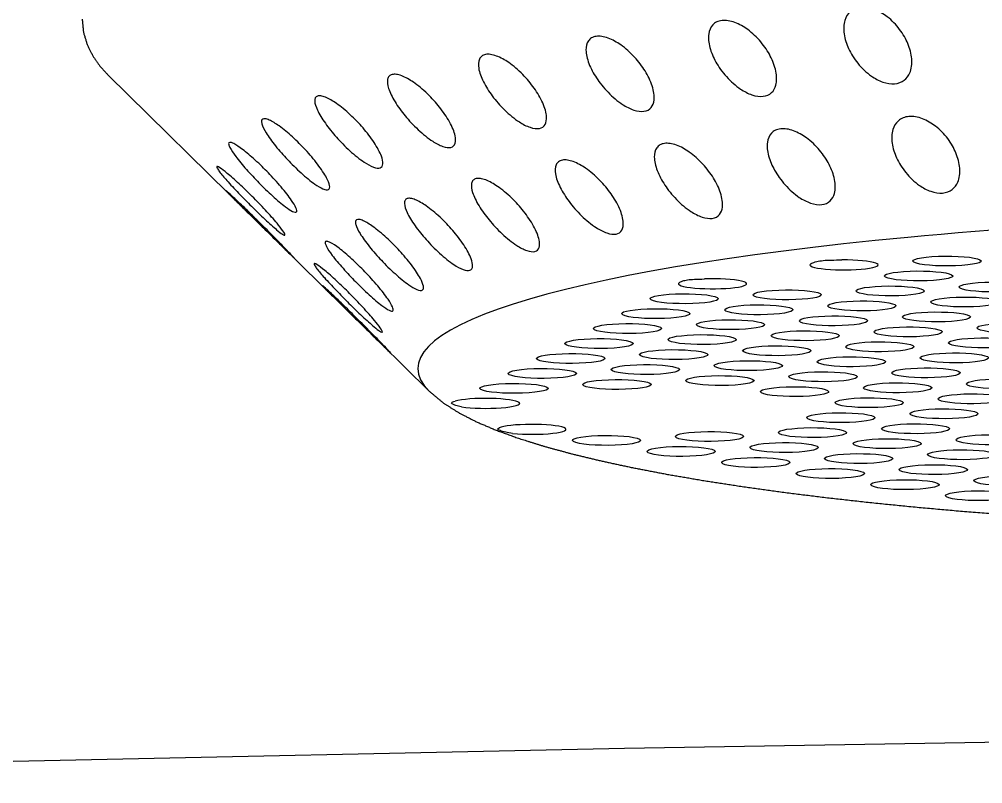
# Model space of a CAD drawing. Extents: x 398 to 509, y 623 to 780.
# Drawn here: x 440.468 to 441.754, y 699.871 to 700.891 of the extents above; entities that cross this region are included whole.
import ezdxf

# ---------------------------------------------------------------- set-up
doc = ezdxf.new("R2010")
doc.units = 0
doc.header["$MEASUREMENT"] = 0
doc.layers.add('1', color=4, linetype='Continuous')
doc.layers.add('JET', color=3, linetype='Continuous')

# ---------------------------------------------------------------- blocks, each defined once
blk = doc.blocks.new('SUCTION')
at = {"layer": '1'}
for p, q in [((-0.2826, 1.7079), (-0.1012, 1.898)), ((-0.4023, 1.5824), (-0.324, 1.6645)), ((-0.5163, 1.4629), (-0.4533, 1.5289))]:
    blk.add_line(p, q, dxfattribs=at)
blk.add_ellipse((-0.4641, 0.0518), major_axis=(-0.022, 1.427), ratio=0.145722, start_param=2.994561, end_param=6.430217, dxfattribs=at)
at = {"layer": '1', "color": 3}
for centre, start_param, end_param in [((-0.5313, 1.3876), 3.930767, 8.961115), ((-0.5107, 1.35), 0.253665, 6.53685), ((-0.565, 1.3253), 4.112585, 9.142933), ((-0.4902, 1.3125), 0.253665, 6.53685), ((-0.4697, 1.2749), 0.253665, 6.53685), ((-0.4492, 1.2374), 0.253665, 6.53685), ((-0.5782, 1.2255), 0.253665, 6.53685), ((-0.5034, 1.2127), 0.253665, 6.53685), ((-0.4286, 1.1998), 0.253665, 6.53685), ((-0.4829, 1.1751), 0.253665, 6.53685), ((-0.4081, 1.1623), 0.253665, 6.53685), ((-0.4624, 1.1376), 0.253665, 6.53685), ((-0.5914, 1.1257), 0.253665, 6.53685), ((-0.3876, 1.1247), 0.253665, 6.53685), ((-0.4418, 1.1), 0.253665, 6.53685), ((-0.5709, 1.0882), 0.253665, 6.53685), ((-0.3671, 1.0871), 3.065388, 8.095736), ((-0.4961, 1.0753), 0.253665, 6.53685), ((-0.4213, 1.0624), 0.253665, 6.53685), ((-0.4756, 1.0378), 0.253665, 6.53685), ((-0.6046, 1.0259), 0.253665, 6.53685), ((-0.4008, 1.0249), 0.253665, 6.53685), ((-0.4551, 1.0002), 0.253665, 6.53685), ((-0.5841, 0.9884), 0.253665, 6.53685), ((-0.3803, 0.9873), 0.253665, 6.53685), ((-0.5093, 0.9755), 0.253665, 6.53685), ((-0.4345, 0.9626), 0.253665, 6.53685), ((-0.5636, 0.9508), 0.253665, 6.53685), ((-0.4888, 0.9379), 0.253665, 6.53685), ((-0.6178, 0.9261), 0.253665, 6.53685), ((-0.414, 0.9251), 0.253665, 6.53685), ((-0.5431, 0.9133), 0.253665, 6.53685), ((-0.3392, 0.9122), 2.883569, 7.913917), ((-0.5973, 0.8886), 0.253665, 6.53685), ((-0.4683, 0.9004), 0.253665, 6.53685), ((-0.5225, 0.8757), 0.253665, 6.53685), ((-0.3935, 0.8875), 0.253665, 6.53685), ((-0.4477, 0.8628), 0.253665, 6.53685), ((-0.5768, 0.851), 0.253665, 6.53685), ((-0.373, 0.85), 0.253665, 6.53685), ((-0.502, 0.8381), 0.253665, 6.53685), ((-0.6311, 0.8263), 0.253665, 6.53685), ((-0.4272, 0.8253), 0.253665, 6.53685), ((-0.5563, 0.8134), 0.253665, 6.53685), ((-0.3524, 0.8124), 0.253665, 6.53685), ((-0.4815, 0.8006), 0.253665, 6.53685), ((-0.6105, 0.7888), 0.253665, 6.53685), ((-0.4067, 0.7877), 0.253665, 6.53685), ((-0.5357, 0.7759), 0.253665, 6.53685), ((-0.3319, 0.7749), 0.253665, 6.53685), ((-0.461, 0.763), 0.253665, 6.53685), ((-0.59, 0.7512), 0.253665, 6.53685), ((-0.3862, 0.7502), 0.253665, 6.53685), ((-0.5152, 0.7383), 0.253665, 6.53685), ((-0.6443, 0.7265), 0.253665, 6.53685), ((-0.4404, 0.7255), 0.253665, 6.53685), ((-0.5695, 0.7136), 0.253665, 6.53685), ((-0.3656, 0.7126), 0.253665, 6.53685), ((-0.4947, 0.7008), 0.253665, 6.53685), ((-0.6237, 0.6889), 0.253665, 6.53685), ((-0.4199, 0.6879), 0.253665, 6.53685)]:
    blk.add_ellipse(centre, major_axis=(0.0007, -0.0455), ratio=0.145722, start_param=start_param, end_param=end_param, dxfattribs=at)
at = {"layer": '1'}
for points in [[(-0.0272, 1.9337), (-0.0449, 1.9317), (-0.0614, 1.9264), (-0.0763, 1.9186), (-0.0895, 1.909), (-0.1012, 1.898)], [(-0.5163, 1.4629), (-0.5315, 1.4441), (-0.5446, 1.4227), (-0.5564, 1.3987), (-0.5673, 1.3717), (-0.5776, 1.3416), (-0.5874, 1.3084), (-0.5967, 1.272), (-0.6056, 1.2324), (-0.6141, 1.1898), (-0.6221, 1.1442), (-0.6297, 1.0957), (-0.6368, 1.0443), (-0.6435, 0.9903), (-0.6497, 0.9337), (-0.6554, 0.8747), (-0.6606, 0.8135), (-0.6653, 0.7502), (-0.6695, 0.685), (-0.6731, 0.6181), (-0.6762, 0.5496)]]:
    blk.add_open_spline(points, degree=1, dxfattribs=at)
at = {"layer": '1', "color": 3}
for points, knots in [([(-0.2732, 1.704), (-0.2678, 1.7095), (-0.2619, 1.7156), (-0.2501, 1.7272), (-0.2443, 1.7328), (-0.2352, 1.7411), (-0.231, 1.7448), (-0.2262, 1.7485), (-0.2248, 1.7495), (-0.2226, 1.7508), (-0.2218, 1.7512), (-0.2209, 1.7511), (-0.2207, 1.7508), (-0.2211, 1.7494), (-0.2216, 1.7484), (-0.224, 1.7445), (-0.2267, 1.7408), (-0.2335, 1.7323), (-0.2383, 1.7268), (-0.2488, 1.7151), (-0.2545, 1.709), (-0.2656, 1.6976), (-0.2719, 1.6913), (-0.2842, 1.6795), (-0.2902, 1.674), (-0.2989, 1.6666), (-0.3024, 1.6637), (-0.3078, 1.6598), (-0.3097, 1.6587), (-0.3114, 1.6588), (-0.3111, 1.6599), (-0.3086, 1.664), (-0.3065, 1.6669), (-0.3003, 1.6744), (-0.2955, 1.68), (-0.2847, 1.6918), (-0.2788, 1.6981), (-0.2732, 1.704)], [0, 0, 0, 0, 0.0233552, 0.0233552, 0.0467103, 0.0467103, 0.0658795, 0.0658795, 0.0754641, 0.0754641, 0.0850487, 0.0850487, 0.0946332, 0.0946332, 0.1042178, 0.1042178, 0.123387, 0.123387, 0.1467421, 0.1467421, 0.1700973, 0.1700973, 0.1945396, 0.1945396, 0.2189818, 0.2189818, 0.2355966, 0.2355966, 0.2522113, 0.2522113, 0.2688261, 0.2688261, 0.2854408, 0.2854408, 0.3098831, 0.3098831, 0.3343253, 0.3343253, 0.3343253, 0.3343253]), ([(-0.3042, 1.6852), (-0.299, 1.6907), (-0.2931, 1.6968), (-0.2816, 1.7089), (-0.2759, 1.7149), (-0.2669, 1.7242), (-0.2629, 1.7285), (-0.2581, 1.7333), (-0.2568, 1.7347), (-0.2546, 1.7368), (-0.2539, 1.7376), (-0.2529, 1.7384), (-0.2528, 1.7384), (-0.2532, 1.7378), (-0.2537, 1.7372), (-0.256, 1.7345), (-0.2587, 1.7315), (-0.2653, 1.7241), (-0.27, 1.719), (-0.2803, 1.708), (-0.2859, 1.7021), (-0.2968, 1.6907), (-0.303, 1.6843), (-0.3151, 1.6719), (-0.321, 1.6659), (-0.3295, 1.6574), (-0.3329, 1.654), (-0.3382, 1.6488), (-0.3401, 1.647), (-0.3417, 1.6456), (-0.3414, 1.646), (-0.339, 1.6486), (-0.3369, 1.6509), (-0.3309, 1.6573), (-0.3261, 1.6623), (-0.3155, 1.6734), (-0.3097, 1.6794), (-0.3042, 1.6852)], [0, 0, 0, 0, 0.0233552, 0.0233552, 0.0467103, 0.0467103, 0.0658795, 0.0658795, 0.0754641, 0.0754641, 0.0850487, 0.0850487, 0.0946332, 0.0946332, 0.1042178, 0.1042178, 0.123387, 0.123387, 0.1467421, 0.1467421, 0.1700973, 0.1700973, 0.1945396, 0.1945396, 0.2189818, 0.2189818, 0.2355966, 0.2355966, 0.2522113, 0.2522113, 0.2688261, 0.2688261, 0.2854408, 0.2854408, 0.3098831, 0.3098831, 0.3343253, 0.3343253, 0.3343253, 0.3343253]), ([(-0.2416, 1.6945), (-0.2362, 1.7001), (-0.2301, 1.706), (-0.2181, 1.7169), (-0.2122, 1.722), (-0.2029, 1.7292), (-0.1987, 1.7322), (-0.1938, 1.7348), (-0.1923, 1.7354), (-0.1901, 1.7359), (-0.1893, 1.7358), (-0.1884, 1.7349), (-0.1883, 1.7341), (-0.1886, 1.7319), (-0.1892, 1.7305), (-0.1916, 1.7256), (-0.1944, 1.7213), (-0.2014, 1.7119), (-0.2062, 1.7059), (-0.217, 1.6938), (-0.2228, 1.6876), (-0.2341, 1.6764), (-0.2405, 1.6703), (-0.2531, 1.6593), (-0.2592, 1.6544), (-0.268, 1.6482), (-0.2715, 1.6459), (-0.2771, 1.6434), (-0.279, 1.6431), (-0.2806, 1.6446), (-0.2804, 1.6464), (-0.2778, 1.6518), (-0.2756, 1.6552), (-0.2693, 1.6638), (-0.2644, 1.6699), (-0.2534, 1.6823), (-0.2473, 1.6887), (-0.2416, 1.6945)], [0, 0, 0, 0, 0.0233552, 0.0233552, 0.0467103, 0.0467103, 0.0658795, 0.0658795, 0.0754641, 0.0754641, 0.0850487, 0.0850487, 0.0946332, 0.0946332, 0.1042178, 0.1042178, 0.123387, 0.123387, 0.1467421, 0.1467421, 0.1700973, 0.1700973, 0.1945396, 0.1945396, 0.2189818, 0.2189818, 0.2355966, 0.2355966, 0.2522113, 0.2522113, 0.2688261, 0.2688261, 0.2854408, 0.2854408, 0.3098831, 0.3098831, 0.3343253, 0.3343253, 0.3343253, 0.3343253]), ([(-0.2101, 1.657), (-0.2045, 1.6625), (-0.1983, 1.6681), (-0.1861, 1.6782), (-0.1801, 1.6827), (-0.1707, 1.6886), (-0.1664, 1.6909), (-0.1614, 1.6923), (-0.16, 1.6925), (-0.1578, 1.6922), (-0.157, 1.6917), (-0.1561, 1.69), (-0.1559, 1.6888), (-0.1564, 1.6858), (-0.1569, 1.684), (-0.1594, 1.6781), (-0.1623, 1.6733), (-0.1694, 1.6631), (-0.1744, 1.6568), (-0.1854, 1.6444), (-0.1913, 1.6383), (-0.2028, 1.6274), (-0.2094, 1.6217), (-0.2221, 1.6117), (-0.2284, 1.6074), (-0.2373, 1.6025), (-0.2409, 1.6009), (-0.2465, 1.5997), (-0.2484, 1.6002), (-0.25, 1.6031), (-0.2497, 1.6057), (-0.2471, 1.6122), (-0.2448, 1.6162), (-0.2384, 1.6257), (-0.2333, 1.6321), (-0.2221, 1.645), (-0.2159, 1.6514), (-0.2101, 1.657)], [0, 0, 0, 0, 0.0233552, 0.0233552, 0.0467103, 0.0467103, 0.0658795, 0.0658795, 0.0754641, 0.0754641, 0.0850487, 0.0850487, 0.0946332, 0.0946332, 0.1042178, 0.1042178, 0.123387, 0.123387, 0.1467421, 0.1467421, 0.1700973, 0.1700973, 0.1945396, 0.1945396, 0.2189818, 0.2189818, 0.2355966, 0.2355966, 0.2522113, 0.2522113, 0.2688261, 0.2688261, 0.2854408, 0.2854408, 0.3098831, 0.3098831, 0.3343253, 0.3343253, 0.3343253, 0.3343253]), ([(-0.1791, 1.5922), (-0.1735, 1.5974), (-0.1671, 1.6026), (-0.1548, 1.6117), (-0.1487, 1.6155), (-0.1391, 1.6201), (-0.1348, 1.6216), (-0.1298, 1.6219), (-0.1284, 1.6216), (-0.1261, 1.6205), (-0.1253, 1.6195), (-0.1244, 1.6171), (-0.1243, 1.6155), (-0.1248, 1.6118), (-0.1254, 1.6097), (-0.128, 1.6029), (-0.131, 1.5977), (-0.1383, 1.5868), (-0.1434, 1.5803), (-0.1546, 1.5679), (-0.1607, 1.5619), (-0.1724, 1.5515), (-0.179, 1.5462), (-0.192, 1.5374), (-0.1983, 1.5339), (-0.2073, 1.5303), (-0.211, 1.5294), (-0.2165, 1.5297), (-0.2185, 1.5309), (-0.22, 1.5352), (-0.2197, 1.5384), (-0.217, 1.546), (-0.2146, 1.5504), (-0.208, 1.5607), (-0.2028, 1.5674), (-0.1913, 1.5804), (-0.1851, 1.5867), (-0.1791, 1.5922)], [0, 0, 0, 0, 0.0233552, 0.0233552, 0.0467103, 0.0467103, 0.0658795, 0.0658795, 0.0754641, 0.0754641, 0.0850487, 0.0850487, 0.0946332, 0.0946332, 0.1042178, 0.1042178, 0.123387, 0.123387, 0.1467421, 0.1467421, 0.1700973, 0.1700973, 0.1945396, 0.1945396, 0.2189818, 0.2189818, 0.2355966, 0.2355966, 0.2522113, 0.2522113, 0.2688261, 0.2688261, 0.2854408, 0.2854408, 0.3098831, 0.3098831, 0.3343253, 0.3343253, 0.3343253, 0.3343253]), ([(-0.4293, 1.5541), (-0.424, 1.5596), (-0.4181, 1.5658), (-0.4066, 1.5779), (-0.4009, 1.5839), (-0.3919, 1.5932), (-0.3879, 1.5975), (-0.3831, 1.6023), (-0.3818, 1.6037), (-0.3796, 1.6058), (-0.3788, 1.6066), (-0.3779, 1.6074), (-0.3778, 1.6074), (-0.3781, 1.6069), (-0.3786, 1.6062), (-0.381, 1.6035), (-0.3837, 1.6005), (-0.3903, 1.5931), (-0.395, 1.588), (-0.4053, 1.577), (-0.411, 1.571), (-0.4218, 1.5597), (-0.428, 1.5533), (-0.4401, 1.5409), (-0.446, 1.5349), (-0.4545, 1.5264), (-0.4579, 1.523), (-0.4632, 1.5178), (-0.4651, 1.516), (-0.4667, 1.5146), (-0.4664, 1.515), (-0.464, 1.5177), (-0.4619, 1.5199), (-0.4559, 1.5263), (-0.4511, 1.5313), (-0.4405, 1.5423), (-0.4347, 1.5484), (-0.4293, 1.5541)], [0, 0, 0, 0, 0.023389, 0.023389, 0.0467779, 0.0467779, 0.0659746, 0.0659746, 0.0755729, 0.0755729, 0.0851712, 0.0851712, 0.0947696, 0.0947696, 0.1043679, 0.1043679, 0.1235645, 0.1235645, 0.1469535, 0.1469535, 0.1703425, 0.1703425, 0.1947513, 0.1947513, 0.2191601, 0.2191601, 0.2357472, 0.2357472, 0.2523342, 0.2523342, 0.2689213, 0.2689213, 0.2855084, 0.2855084, 0.3099172, 0.3099172, 0.334326, 0.334326, 0.334326, 0.334326]), ([(-0.4007, 1.5719), (-0.3953, 1.5775), (-0.3893, 1.5835), (-0.3776, 1.5952), (-0.3718, 1.6007), (-0.3626, 1.6091), (-0.3585, 1.6128), (-0.3536, 1.6166), (-0.3522, 1.6175), (-0.35, 1.6189), (-0.3492, 1.6192), (-0.3483, 1.6192), (-0.3482, 1.6188), (-0.3485, 1.6174), (-0.349, 1.6164), (-0.3514, 1.6125), (-0.3541, 1.6088), (-0.361, 1.6003), (-0.3658, 1.5947), (-0.3763, 1.583), (-0.382, 1.5769), (-0.3931, 1.5655), (-0.3994, 1.5593), (-0.4117, 1.5475), (-0.4177, 1.542), (-0.4264, 1.5346), (-0.4298, 1.5317), (-0.4353, 1.5278), (-0.4372, 1.5268), (-0.4388, 1.5268), (-0.4385, 1.528), (-0.4361, 1.532), (-0.4339, 1.5349), (-0.4278, 1.5424), (-0.4229, 1.5479), (-0.4122, 1.5598), (-0.4063, 1.5661), (-0.4007, 1.5719)], [0, 0, 0, 0, 0.023389, 0.023389, 0.0467779, 0.0467779, 0.0659746, 0.0659746, 0.0755729, 0.0755729, 0.0851712, 0.0851712, 0.0947696, 0.0947696, 0.1043679, 0.1043679, 0.1235645, 0.1235645, 0.1469535, 0.1469535, 0.1703425, 0.1703425, 0.1947513, 0.1947513, 0.2191601, 0.2191601, 0.2357472, 0.2357472, 0.2523342, 0.2523342, 0.2689213, 0.2689213, 0.2855084, 0.2855084, 0.3099172, 0.3099172, 0.334326, 0.334326, 0.334326, 0.334326]), ([(-0.3716, 1.5637), (-0.3661, 1.5692), (-0.36, 1.5751), (-0.3481, 1.5861), (-0.3422, 1.5912), (-0.3328, 1.5984), (-0.3286, 1.6014), (-0.3237, 1.604), (-0.3223, 1.6046), (-0.3201, 1.6051), (-0.3193, 1.605), (-0.3183, 1.6042), (-0.3182, 1.6034), (-0.3186, 1.6012), (-0.3191, 1.5997), (-0.3215, 1.5948), (-0.3243, 1.5905), (-0.3313, 1.581), (-0.3362, 1.5751), (-0.3469, 1.5629), (-0.3528, 1.5568), (-0.364, 1.5455), (-0.3705, 1.5395), (-0.383, 1.5285), (-0.3891, 1.5236), (-0.3979, 1.5174), (-0.4015, 1.5151), (-0.407, 1.5126), (-0.4089, 1.5123), (-0.4106, 1.5138), (-0.4103, 1.5157), (-0.4078, 1.521), (-0.4055, 1.5244), (-0.3993, 1.533), (-0.3943, 1.539), (-0.3833, 1.5515), (-0.3773, 1.5579), (-0.3716, 1.5637)], [0, 0, 0, 0, 0.023389, 0.023389, 0.0467779, 0.0467779, 0.0659746, 0.0659746, 0.0755729, 0.0755729, 0.0851712, 0.0851712, 0.0947696, 0.0947696, 0.1043679, 0.1043679, 0.1235645, 0.1235645, 0.1469535, 0.1469535, 0.1703425, 0.1703425, 0.1947513, 0.1947513, 0.2191601, 0.2191601, 0.2357472, 0.2357472, 0.2523342, 0.2523342, 0.2689213, 0.2689213, 0.2855084, 0.2855084, 0.3099172, 0.3099172, 0.334326, 0.334326, 0.334326, 0.334326]), ([(-0.3426, 1.5296), (-0.337, 1.535), (-0.3308, 1.5407), (-0.3186, 1.5508), (-0.3126, 1.5553), (-0.3031, 1.5613), (-0.2988, 1.5635), (-0.2939, 1.565), (-0.2924, 1.5652), (-0.2902, 1.5648), (-0.2894, 1.5643), (-0.2885, 1.5626), (-0.2883, 1.5614), (-0.2888, 1.5585), (-0.2893, 1.5567), (-0.2918, 1.5507), (-0.2947, 1.5459), (-0.3019, 1.5357), (-0.3069, 1.5294), (-0.3178, 1.517), (-0.3238, 1.5109), (-0.3353, 1.5), (-0.3418, 1.4943), (-0.3546, 1.4843), (-0.3608, 1.48), (-0.3697, 1.4751), (-0.3733, 1.4735), (-0.3789, 1.4724), (-0.3808, 1.4729), (-0.3824, 1.4758), (-0.3821, 1.4783), (-0.3795, 1.4849), (-0.3772, 1.4888), (-0.3708, 1.4983), (-0.3657, 1.5047), (-0.3545, 1.5175), (-0.3484, 1.5239), (-0.3426, 1.5296)], [0, 0, 0, 0, 0.023389, 0.023389, 0.0467779, 0.0467779, 0.0659746, 0.0659746, 0.0755729, 0.0755729, 0.0851712, 0.0851712, 0.0947696, 0.0947696, 0.1043679, 0.1043679, 0.1235645, 0.1235645, 0.1469535, 0.1469535, 0.1703425, 0.1703425, 0.1947513, 0.1947513, 0.2191601, 0.2191601, 0.2357472, 0.2357472, 0.2523342, 0.2523342, 0.2689213, 0.2689213, 0.2855084, 0.2855084, 0.3099172, 0.3099172, 0.334326, 0.334326, 0.334326, 0.334326]), ([(-0.1493, 1.501), (-0.1435, 1.5059), (-0.1371, 1.5107), (-0.1245, 1.5186), (-0.1184, 1.5217), (-0.1087, 1.5249), (-0.1043, 1.5256), (-0.0993, 1.5246), (-0.0979, 1.524), (-0.0957, 1.522), (-0.0949, 1.5207), (-0.0941, 1.5174), (-0.094, 1.5155), (-0.0945, 1.5112), (-0.0951, 1.5088), (-0.0979, 1.5012), (-0.101, 1.4956), (-0.1085, 1.4842), (-0.1137, 1.4777), (-0.1251, 1.4655), (-0.1313, 1.4598), (-0.1432, 1.4501), (-0.1499, 1.4453), (-0.1631, 1.4377), (-0.1695, 1.435), (-0.1786, 1.4329), (-0.1822, 1.4327), (-0.1878, 1.4344), (-0.1898, 1.4363), (-0.1912, 1.4419), (-0.1908, 1.4457), (-0.188, 1.4543), (-0.1855, 1.4591), (-0.1787, 1.47), (-0.1734, 1.4768), (-0.1617, 1.4897), (-0.1553, 1.4958), (-0.1493, 1.501)], [0, 0, 0, 0, 0.0233552, 0.0233552, 0.0467103, 0.0467103, 0.0658795, 0.0658795, 0.0754641, 0.0754641, 0.0850487, 0.0850487, 0.0946332, 0.0946332, 0.1042178, 0.1042178, 0.123387, 0.123387, 0.1467421, 0.1467421, 0.1700973, 0.1700973, 0.1945396, 0.1945396, 0.2189818, 0.2189818, 0.2355966, 0.2355966, 0.2522113, 0.2522113, 0.2688261, 0.2688261, 0.2854408, 0.2854408, 0.3098831, 0.3098831, 0.3343253, 0.3343253, 0.3343253, 0.3343253]), ([(-0.314, 1.4703), (-0.3083, 1.4755), (-0.302, 1.4808), (-0.2896, 1.4899), (-0.2835, 1.4937), (-0.274, 1.4983), (-0.2696, 1.4998), (-0.2646, 1.5001), (-0.2632, 1.4998), (-0.261, 1.4987), (-0.2602, 1.4977), (-0.2593, 1.4953), (-0.2592, 1.4937), (-0.2596, 1.49), (-0.2602, 1.4879), (-0.2629, 1.4811), (-0.2658, 1.4758), (-0.2731, 1.4649), (-0.2783, 1.4584), (-0.2895, 1.446), (-0.2955, 1.44), (-0.3072, 1.4297), (-0.3139, 1.4244), (-0.3268, 1.4156), (-0.3332, 1.412), (-0.3422, 1.4085), (-0.3458, 1.4076), (-0.3514, 1.4079), (-0.3533, 1.4091), (-0.3549, 1.4134), (-0.3545, 1.4166), (-0.3518, 1.4242), (-0.3494, 1.4286), (-0.3428, 1.4389), (-0.3377, 1.4455), (-0.3262, 1.4585), (-0.3199, 1.4648), (-0.314, 1.4703)], [0, 0, 0, 0, 0.023389, 0.023389, 0.0467779, 0.0467779, 0.0659746, 0.0659746, 0.0755729, 0.0755729, 0.0851712, 0.0851712, 0.0947696, 0.0947696, 0.1043679, 0.1043679, 0.1235645, 0.1235645, 0.1469535, 0.1469535, 0.1703425, 0.1703425, 0.1947513, 0.1947513, 0.2191601, 0.2191601, 0.2357472, 0.2357472, 0.2523342, 0.2523342, 0.2689213, 0.2689213, 0.2855084, 0.2855084, 0.3099172, 0.3099172, 0.334326, 0.334326, 0.334326, 0.334326]), ([(-0.5365, 1.4196), (-0.5361, 1.4225), (-0.5355, 1.425), (-0.5341, 1.4295), (-0.5332, 1.4313), (-0.5318, 1.4332), (-0.5312, 1.4333), (-0.5301, 1.4321), (-0.5296, 1.4306), (-0.5289, 1.4283)], [-0.10334717, -0.10334717, -0.10334717, -0.10334717, -0.09099542, -0.09099542, -0.07615637, -0.07615637, -0.06155718, -0.06155718, -0.04630625, -0.04630625, -0.04630625, -0.04630625]), ([(-0.2865, 1.3867), (-0.2807, 1.3916), (-0.2743, 1.3964), (-0.2617, 1.4044), (-0.2556, 1.4075), (-0.2459, 1.4107), (-0.2415, 1.4114), (-0.2365, 1.4104), (-0.2351, 1.4098), (-0.2329, 1.4078), (-0.2321, 1.4065), (-0.2312, 1.4032), (-0.2311, 1.4013), (-0.2317, 1.397), (-0.2323, 1.3946), (-0.2351, 1.387), (-0.2381, 1.3814), (-0.2457, 1.37), (-0.2509, 1.3634), (-0.2623, 1.3512), (-0.2685, 1.3455), (-0.2804, 1.3358), (-0.2872, 1.331), (-0.3003, 1.3235), (-0.3067, 1.3208), (-0.3158, 1.3187), (-0.3194, 1.3185), (-0.325, 1.3202), (-0.3269, 1.3221), (-0.3284, 1.3277), (-0.328, 1.3315), (-0.3251, 1.3401), (-0.3227, 1.3449), (-0.3159, 1.3557), (-0.3106, 1.3625), (-0.2989, 1.3755), (-0.2925, 1.3816), (-0.2865, 1.3867)], [0, 0, 0, 0, 0.023389, 0.023389, 0.0467779, 0.0467779, 0.0659746, 0.0659746, 0.0755729, 0.0755729, 0.0851712, 0.0851712, 0.0947696, 0.0947696, 0.1043679, 0.1043679, 0.1235645, 0.1235645, 0.1469535, 0.1469535, 0.1703425, 0.1703425, 0.1947513, 0.1947513, 0.2191601, 0.2191601, 0.2357472, 0.2357472, 0.2523342, 0.2523342, 0.2689213, 0.2689213, 0.2855084, 0.2855084, 0.3099172, 0.3099172, 0.334326, 0.334326, 0.334326, 0.334326]), ([(-0.121, 1.385), (-0.1151, 1.3895), (-0.1086, 1.3938), (-0.0959, 1.4004), (-0.0897, 1.4027), (-0.0799, 1.4045), (-0.0756, 1.4044), (-0.0706, 1.4022), (-0.0692, 1.4012), (-0.067, 1.3984), (-0.0662, 1.3967), (-0.0654, 1.3928), (-0.0654, 1.3906), (-0.066, 1.3856), (-0.0667, 1.383), (-0.0696, 1.3748), (-0.0727, 1.3689), (-0.0805, 1.3573), (-0.0858, 1.3508), (-0.0975, 1.3389), (-0.1038, 1.3336), (-0.1159, 1.3247), (-0.1227, 1.3205), (-0.136, 1.3144), (-0.1424, 1.3125), (-0.1516, 1.3119), (-0.1552, 1.3124), (-0.1608, 1.3155), (-0.1627, 1.3181), (-0.1641, 1.3249), (-0.1636, 1.3293), (-0.1606, 1.3387), (-0.158, 1.3437), (-0.151, 1.355), (-0.1456, 1.3618), (-0.1336, 1.3745), (-0.1271, 1.3803), (-0.121, 1.385)], [0, 0, 0, 0, 0.0233552, 0.0233552, 0.0467103, 0.0467103, 0.0658795, 0.0658795, 0.0754641, 0.0754641, 0.0850487, 0.0850487, 0.0946332, 0.0946332, 0.1042178, 0.1042178, 0.123387, 0.123387, 0.1467421, 0.1467421, 0.1700973, 0.1700973, 0.1945396, 0.1945396, 0.2189818, 0.2189818, 0.2355966, 0.2355966, 0.2522113, 0.2522113, 0.2688261, 0.2688261, 0.2854408, 0.2854408, 0.3098831, 0.3098831, 0.3343253, 0.3343253, 0.3343253, 0.3343253]), ([(-0.5709, 1.3509), (-0.5706, 1.3543), (-0.5701, 1.3574), (-0.5688, 1.3633), (-0.568, 1.3658), (-0.5667, 1.3695), (-0.5661, 1.3705), (-0.5651, 1.371), (-0.5646, 1.3705), (-0.5638, 1.3691)], [-0.10334717, -0.10334717, -0.10334717, -0.10334717, -0.09099542, -0.09099542, -0.07615637, -0.07615637, -0.06155718, -0.06155718, -0.04630625, -0.04630625, -0.04630625, -0.04630625]), ([(-0.2604, 1.2803), (-0.2545, 1.2848), (-0.248, 1.2891), (-0.2353, 1.2957), (-0.2291, 1.2981), (-0.2193, 1.2998), (-0.215, 1.2997), (-0.2099, 1.2976), (-0.2085, 1.2965), (-0.2064, 1.2938), (-0.2056, 1.2921), (-0.2048, 1.2881), (-0.2048, 1.2859), (-0.2054, 1.281), (-0.206, 1.2783), (-0.2089, 1.2701), (-0.2121, 1.2642), (-0.2199, 1.2526), (-0.2252, 1.2461), (-0.2369, 1.2342), (-0.2432, 1.2288), (-0.2553, 1.22), (-0.2621, 1.2158), (-0.2754, 1.2098), (-0.2818, 1.2079), (-0.291, 1.2073), (-0.2946, 1.2077), (-0.3002, 1.2108), (-0.3021, 1.2135), (-0.3034, 1.2202), (-0.303, 1.2246), (-0.2999, 1.234), (-0.2974, 1.239), (-0.2904, 1.2503), (-0.285, 1.2571), (-0.273, 1.2698), (-0.2665, 1.2756), (-0.2604, 1.2803)], [0, 0, 0, 0, 0.023389, 0.023389, 0.0467779, 0.0467779, 0.0659746, 0.0659746, 0.0755729, 0.0755729, 0.0851712, 0.0851712, 0.0947696, 0.0947696, 0.1043679, 0.1043679, 0.1235645, 0.1235645, 0.1469535, 0.1469535, 0.1703425, 0.1703425, 0.1947513, 0.1947513, 0.2191601, 0.2191601, 0.2357472, 0.2357472, 0.2523342, 0.2523342, 0.2689213, 0.2689213, 0.2855084, 0.2855084, 0.3099172, 0.3099172, 0.334326, 0.334326, 0.334326, 0.334326]), ([(-0.0948, 1.2463), (-0.0889, 1.2504), (-0.0823, 1.2541), (-0.0694, 1.2593), (-0.0632, 1.2608), (-0.0534, 1.261), (-0.049, 1.2601), (-0.044, 1.2568), (-0.0426, 1.2554), (-0.0405, 1.2519), (-0.0398, 1.2498), (-0.0391, 1.2453), (-0.0391, 1.2428), (-0.0398, 1.2374), (-0.0405, 1.2345), (-0.0435, 1.2258), (-0.0468, 1.2198), (-0.0548, 1.2081), (-0.0603, 1.2017), (-0.0721, 1.1904), (-0.0785, 1.1855), (-0.0908, 1.1776), (-0.0977, 1.1741), (-0.1111, 1.1696), (-0.1176, 1.1685), (-0.1268, 1.1694), (-0.1304, 1.1706), (-0.1359, 1.175), (-0.1378, 1.1783), (-0.139, 1.1862), (-0.1385, 1.191), (-0.1353, 1.201), (-0.1326, 1.2063), (-0.1254, 1.2177), (-0.1199, 1.2245), (-0.1077, 1.2367), (-0.101, 1.2421), (-0.0948, 1.2463)], [0, 0, 0, 0, 0.0233552, 0.0233552, 0.0467103, 0.0467103, 0.0658795, 0.0658795, 0.0754641, 0.0754641, 0.0850487, 0.0850487, 0.0946332, 0.0946332, 0.1042178, 0.1042178, 0.123387, 0.123387, 0.1467421, 0.1467421, 0.1700973, 0.1700973, 0.1945396, 0.1945396, 0.2189818, 0.2189818, 0.2355966, 0.2355966, 0.2522113, 0.2522113, 0.2688261, 0.2688261, 0.2854408, 0.2854408, 0.3098831, 0.3098831, 0.3343253, 0.3343253, 0.3343253, 0.3343253]), ([(-0.2363, 1.1529), (-0.2303, 1.157), (-0.2237, 1.1607), (-0.2108, 1.1659), (-0.2046, 1.1674), (-0.1948, 1.1676), (-0.1904, 1.1668), (-0.1854, 1.1634), (-0.184, 1.162), (-0.1819, 1.1585), (-0.1812, 1.1565), (-0.1805, 1.1519), (-0.1805, 1.1494), (-0.1812, 1.144), (-0.1819, 1.1411), (-0.1849, 1.1324), (-0.1882, 1.1263), (-0.1962, 1.1146), (-0.2017, 1.1083), (-0.2136, 1.097), (-0.22, 1.092), (-0.2322, 1.0842), (-0.2391, 1.0807), (-0.2525, 1.0762), (-0.259, 1.0751), (-0.2682, 1.076), (-0.2718, 1.0772), (-0.2773, 1.0816), (-0.2792, 1.0849), (-0.2804, 1.0928), (-0.2799, 1.0976), (-0.2767, 1.1076), (-0.274, 1.1129), (-0.2668, 1.1243), (-0.2613, 1.1311), (-0.2491, 1.1433), (-0.2425, 1.1487), (-0.2363, 1.1529)], [0, 0, 0, 0, 0.023389, 0.023389, 0.0467779, 0.0467779, 0.0659746, 0.0659746, 0.0755729, 0.0755729, 0.0851712, 0.0851712, 0.0947696, 0.0947696, 0.1043679, 0.1043679, 0.1235645, 0.1235645, 0.1469535, 0.1469535, 0.1703425, 0.1703425, 0.1947513, 0.1947513, 0.2191601, 0.2191601, 0.2357472, 0.2357472, 0.2523342, 0.2523342, 0.2689213, 0.2689213, 0.2855084, 0.2855084, 0.3099172, 0.3099172, 0.334326, 0.334326, 0.334326, 0.334326]), ([(-0.3672, 1.1325), (-0.367, 1.1324), (-0.3667, 1.1321), (-0.3656, 1.1309), (-0.3647, 1.1293), (-0.3633, 1.1253), (-0.3628, 1.1231), (-0.3619, 1.1178), (-0.3616, 1.1148), (-0.3612, 1.1073), (-0.361, 1.1028), (-0.3608, 1.0981)], [-0.10333581, -0.10333581, -0.10333581, -0.10333581, -0.09774084, -0.09774084, -0.08402044, -0.08402044, -0.07264257, -0.07264257, -0.06085918, -0.06085918, -0.04630941, -0.04630941, -0.04630941, -0.04630941]), ([(-0.0712, 1.0873), (-0.0651, 1.0908), (-0.0585, 1.0938), (-0.0455, 1.0975), (-0.0392, 1.0982), (-0.0294, 1.0969), (-0.0251, 1.0952), (-0.0202, 1.0908), (-0.0188, 1.089), (-0.0167, 1.0849), (-0.0161, 1.0825), (-0.0154, 1.0774), (-0.0155, 1.0747), (-0.0163, 1.0689), (-0.017, 1.0658), (-0.0203, 1.0568), (-0.0236, 1.0507), (-0.0318, 1.0391), (-0.0374, 1.033), (-0.0495, 1.0225), (-0.056, 1.0181), (-0.0684, 1.0114), (-0.0754, 1.0086), (-0.0889, 1.0056), (-0.0954, 1.0055), (-0.1046, 1.0078), (-0.1082, 1.0096), (-0.1136, 1.0153), (-0.1154, 1.0192), (-0.1165, 1.028), (-0.1159, 1.0333), (-0.1125, 1.0438), (-0.1098, 1.0491), (-0.1023, 1.0606), (-0.0966, 1.0672), (-0.0842, 1.0787), (-0.0775, 1.0836), (-0.0712, 1.0873)], [0, 0, 0, 0, 0.0233552, 0.0233552, 0.0467103, 0.0467103, 0.0658795, 0.0658795, 0.0754641, 0.0754641, 0.0850487, 0.0850487, 0.0946332, 0.0946332, 0.1042178, 0.1042178, 0.123387, 0.123387, 0.1467421, 0.1467421, 0.1700973, 0.1700973, 0.1945396, 0.1945396, 0.2189818, 0.2189818, 0.2355966, 0.2355966, 0.2522113, 0.2522113, 0.2688261, 0.2688261, 0.2854408, 0.2854408, 0.3098831, 0.3098831, 0.3343253, 0.3343253, 0.3343253, 0.3343253]), ([(-0.2144, 1.0067), (-0.2084, 1.0102), (-0.2017, 1.0133), (-0.1888, 1.017), (-0.1825, 1.0176), (-0.1727, 1.0164), (-0.1683, 1.0147), (-0.1634, 1.0103), (-0.162, 1.0085), (-0.16, 1.0044), (-0.1593, 1.002), (-0.1586, 0.9969), (-0.1587, 0.9941), (-0.1595, 0.9883), (-0.1602, 0.9853), (-0.1635, 0.9762), (-0.1669, 0.9701), (-0.175, 0.9585), (-0.1807, 0.9524), (-0.1928, 0.9419), (-0.1993, 0.9375), (-0.2117, 0.9308), (-0.2187, 0.928), (-0.2321, 0.9251), (-0.2386, 0.925), (-0.2478, 0.9273), (-0.2514, 0.9291), (-0.2568, 0.9348), (-0.2586, 0.9387), (-0.2597, 0.9475), (-0.2591, 0.9527), (-0.2557, 0.9632), (-0.253, 0.9686), (-0.2456, 0.98), (-0.2399, 0.9866), (-0.2275, 0.9981), (-0.2207, 1.003), (-0.2144, 1.0067)], [0, 0, 0, 0, 0.023389, 0.023389, 0.0467779, 0.0467779, 0.0659746, 0.0659746, 0.0755729, 0.0755729, 0.0851712, 0.0851712, 0.0947696, 0.0947696, 0.1043679, 0.1043679, 0.1235645, 0.1235645, 0.1469535, 0.1469535, 0.1703425, 0.1703425, 0.1947513, 0.1947513, 0.2191601, 0.2191601, 0.2357472, 0.2357472, 0.2523342, 0.2523342, 0.2689213, 0.2689213, 0.2855084, 0.2855084, 0.3099172, 0.3099172, 0.334326, 0.334326, 0.334326, 0.334326]), ([(-0.3382, 0.9562), (-0.338, 0.956), (-0.3379, 0.9556), (-0.3369, 0.9537), (-0.336, 0.9514), (-0.3346, 0.946), (-0.3341, 0.9432), (-0.3333, 0.9367), (-0.3331, 0.9331), (-0.3328, 0.9247), (-0.3328, 0.9199), (-0.3326, 0.9151)], [-0.10333223, -0.10333223, -0.10333223, -0.10333223, -0.09981809, -0.09981809, -0.08531374, -0.08531374, -0.07331614, -0.07331614, -0.06095866, -0.06095866, -0.0463084, -0.0463084, -0.0463084, -0.0463084]), ([(-0.0505, 0.9106), (-0.0444, 0.9135), (-0.0377, 0.9158), (-0.0246, 0.9179), (-0.0183, 0.9177), (-0.0085, 0.9149), (-0.0042, 0.9126), (0.0006, 0.9071), (0.002, 0.905), (0.0039, 0.9003), (0.0046, 0.8977), (0.0051, 0.8921), (0.005, 0.8891), (0.0041, 0.883), (0.0033, 0.8799), (-0.0001, 0.8706), (-0.0036, 0.8646), (-0.012, 0.8533), (-0.0177, 0.8476), (-0.03, 0.838), (-0.0366, 0.8342), (-0.0491, 0.8287), (-0.0562, 0.8267), (-0.0697, 0.8254), (-0.0763, 0.8261), (-0.0854, 0.8299), (-0.089, 0.8324), (-0.0943, 0.8392), (-0.096, 0.8436), (-0.097, 0.8533), (-0.0962, 0.8588), (-0.0926, 0.8696), (-0.0898, 0.875), (-0.0822, 0.8863), (-0.0763, 0.8926), (-0.0637, 0.9032), (-0.0569, 0.9075), (-0.0505, 0.9106)], [0, 0, 0, 0, 0.0233552, 0.0233552, 0.0467103, 0.0467103, 0.0658795, 0.0658795, 0.0754641, 0.0754641, 0.0850487, 0.0850487, 0.0946332, 0.0946332, 0.1042178, 0.1042178, 0.123387, 0.123387, 0.1467421, 0.1467421, 0.1700973, 0.1700973, 0.1945396, 0.1945396, 0.2189818, 0.2189818, 0.2355966, 0.2355966, 0.2522113, 0.2522113, 0.2688261, 0.2688261, 0.2854408, 0.2854408, 0.3098831, 0.3098831, 0.3343253, 0.3343253, 0.3343253, 0.3343253]), ([(-0.1953, 0.8442), (-0.1892, 0.8471), (-0.1825, 0.8494), (-0.1694, 0.8516), (-0.1631, 0.8514), (-0.1533, 0.8486), (-0.149, 0.8463), (-0.1442, 0.8408), (-0.1428, 0.8387), (-0.1408, 0.834), (-0.1402, 0.8313), (-0.1397, 0.8258), (-0.1397, 0.8228), (-0.1407, 0.8167), (-0.1415, 0.8135), (-0.1449, 0.8043), (-0.1484, 0.7982), (-0.1568, 0.787), (-0.1625, 0.7812), (-0.1748, 0.7716), (-0.1814, 0.7678), (-0.194, 0.7624), (-0.201, 0.7604), (-0.2146, 0.7591), (-0.2211, 0.7598), (-0.2302, 0.7636), (-0.2338, 0.7661), (-0.2391, 0.7729), (-0.2408, 0.7773), (-0.2417, 0.7869), (-0.241, 0.7924), (-0.2374, 0.8033), (-0.2346, 0.8086), (-0.227, 0.8199), (-0.2211, 0.8262), (-0.2085, 0.8368), (-0.2017, 0.8411), (-0.1953, 0.8442)], [0, 0, 0, 0, 0.023389, 0.023389, 0.0467779, 0.0467779, 0.0659746, 0.0659746, 0.0755729, 0.0755729, 0.0851712, 0.0851712, 0.0947696, 0.0947696, 0.1043679, 0.1043679, 0.1235645, 0.1235645, 0.1469535, 0.1469535, 0.1703425, 0.1703425, 0.1947513, 0.1947513, 0.2191601, 0.2191601, 0.2357472, 0.2357472, 0.2523342, 0.2523342, 0.2689213, 0.2689213, 0.2855084, 0.2855084, 0.3099172, 0.3099172, 0.334326, 0.334326, 0.334326, 0.334326])]:
    blk.add_open_spline(points, degree=3, knots=knots, dxfattribs=at)
blk = doc.blocks.new('2018 PRISM')
at = {"layer": '1', "linetype": 'Continuous', "lineweight": 25, "flags": 128}
blk.add_lwpolyline([(57.4571, 56.4425), (53.4348, 56.3789), (49.4122, 56.3152), (44.9344, 56.2494), (42.6956, 56.2126), (40.4569, 56.1657)], dxfattribs=at)
at = {"layer": 'JET', "rotation": 89.11601668126781}
blk.add_blockref('SUCTION', (43.9058, 57.183), dxfattribs=at)

msp = doc.modelspace()

# ---------------------------------------------------------------- block references
at = {"layer": '1'}
msp.add_blockref('2018 PRISM', (398.5801, 643.7055), dxfattribs=at)

doc.saveas('drawing.dxf')
